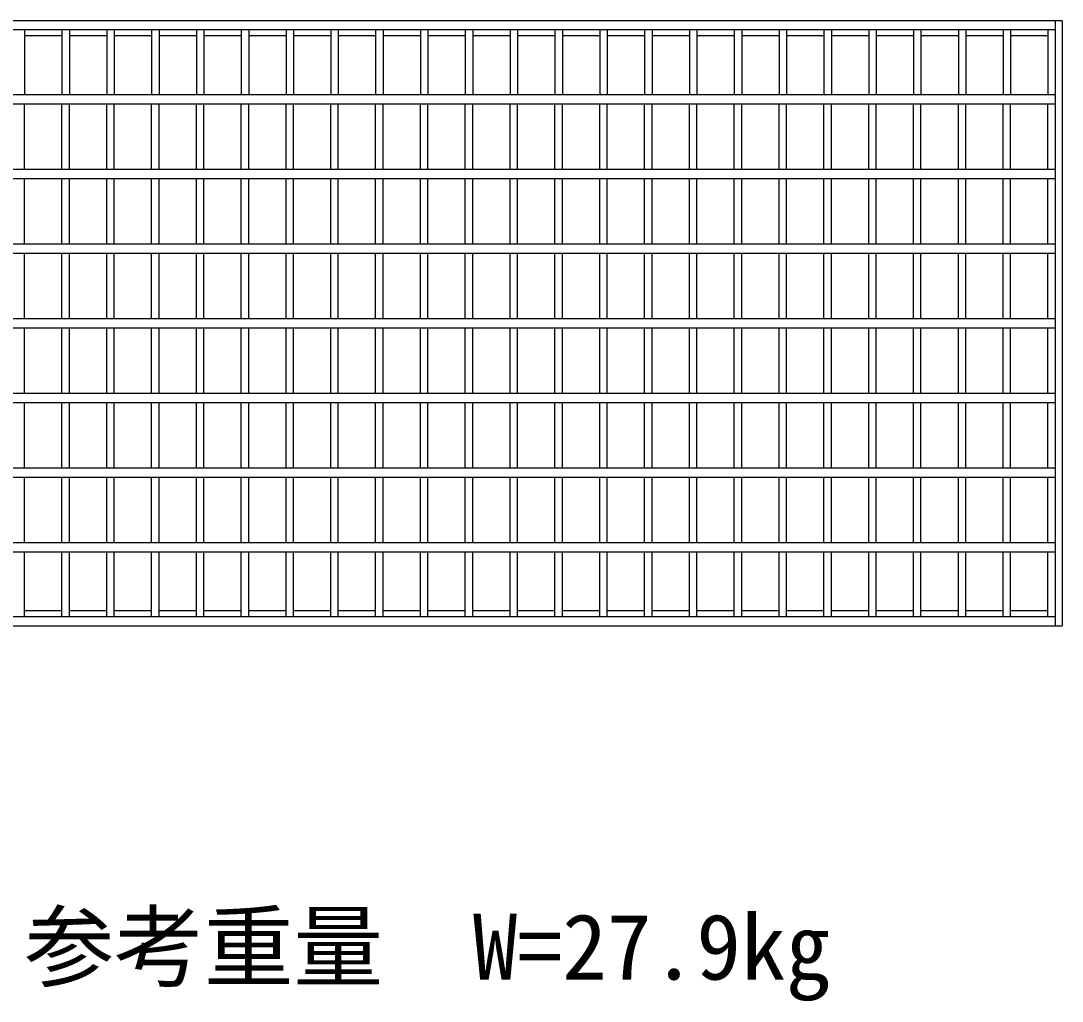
# Model space of a CAD drawing. Units: millimetres, scale not verified. Extents: x -16800 to 16800, y -5940 to 5940.
# Drawn here: x -2214 to -1517, y 1991 to 2647 of the extents above; entities that cross this region are included whole.
import ezdxf
from ezdxf.enums import TextEntityAlignment as Align

# ---------------------------------------------------------------- set-up
doc = ezdxf.new("R2010")
doc.units = ezdxf.units.MM
doc.header["$LTSCALE"] = 20
doc.layers.add('0-0_DIM', color=7, linetype='Continuous', lineweight=25)
doc.layers.add('0-2_HATCH', color=6, linetype='Continuous', lineweight=25)
doc.styles.add('ＭＳ ゴシック', font='')
doc.styles.get('ＭＳ ゴシック').set_extended_font_data('MS Gothic')

msp = doc.modelspace()

# ---------------------------------------------------------------- linework, layer by layer
at = {"layer": '0-2_HATCH'}
for p, q in [((-1521.11, 2242.34), (-1521.11, 2647.34)), ((-1516.61, 2647.34), (-1516.61, 2242.34)), ((-1521.11, 2641.34), (-2516.11, 2641.34)), ((-2211.11, 2641.34), (-2211.11, 2597.84)), ((-2186.11, 2637.34), (-2211.11, 2637.34)), ((-2186.11, 2641.34), (-2186.11, 2597.84)), ((-2181.11, 2641.34), (-2181.11, 2597.84)), ((-2156.11, 2637.34), (-2181.11, 2637.34)), ((-2156.11, 2641.34), (-2156.11, 2597.84)), ((-2151.11, 2641.34), (-2151.11, 2597.84)), ((-2126.11, 2637.34), (-2151.11, 2637.34)), ((-2126.11, 2641.34), (-2126.11, 2597.84)), ((-2121.11, 2641.34), (-2121.11, 2597.84)), ((-2096.11, 2637.34), (-2121.11, 2637.34)), ((-2096.11, 2641.34), (-2096.11, 2597.84)), ((-2091.11, 2641.34), (-2091.11, 2597.84)), ((-2066.11, 2637.34), (-2091.11, 2637.34)), ((-2066.11, 2641.34), (-2066.11, 2597.84)), ((-2061.11, 2641.34), (-2061.11, 2597.84)), ((-2036.11, 2637.34), (-2061.11, 2637.34)), ((-2036.11, 2641.34), (-2036.11, 2597.84)), ((-2031.11, 2641.34), (-2031.11, 2597.84)), ((-2006.11, 2637.34), (-2031.11, 2637.34)), ((-2006.11, 2641.34), (-2006.11, 2597.84)), ((-2001.11, 2641.34), (-2001.11, 2597.84)), ((-1976.11, 2637.34), (-2001.11, 2637.34)), ((-1976.11, 2641.34), (-1976.11, 2597.84)), ((-1971.11, 2641.34), (-1971.11, 2597.84)), ((-1946.11, 2637.34), (-1971.11, 2637.34)), ((-1946.11, 2641.34), (-1946.11, 2597.84)), ((-1941.11, 2641.34), (-1941.11, 2597.84)), ((-1916.11, 2637.34), (-1941.11, 2637.34)), ((-1916.11, 2641.34), (-1916.11, 2597.84)), ((-1911.11, 2641.34), (-1911.11, 2597.84)), ((-1886.11, 2637.34), (-1911.11, 2637.34)), ((-1886.11, 2641.34), (-1886.11, 2597.84)), ((-1881.11, 2641.34), (-1881.11, 2597.84)), ((-1856.11, 2637.34), (-1881.11, 2637.34)), ((-1856.11, 2641.34), (-1856.11, 2597.84)), ((-1851.11, 2641.34), (-1851.11, 2597.84)), ((-1826.11, 2637.34), (-1851.11, 2637.34)), ((-1826.11, 2641.34), (-1826.11, 2597.84)), ((-1821.11, 2641.34), (-1821.11, 2597.84)), ((-1796.11, 2637.34), (-1821.11, 2637.34)), ((-1796.11, 2641.34), (-1796.11, 2597.84)), ((-1791.11, 2641.34), (-1791.11, 2597.84)), ((-1766.11, 2637.34), (-1791.11, 2637.34)), ((-1766.11, 2641.34), (-1766.11, 2597.84)), ((-1761.11, 2641.34), (-1761.11, 2597.84)), ((-1736.11, 2637.34), (-1761.11, 2637.34)), ((-1736.11, 2641.34), (-1736.11, 2597.84)), ((-1731.11, 2641.34), (-1731.11, 2597.84)), ((-1706.11, 2637.34), (-1731.11, 2637.34)), ((-1706.11, 2641.34), (-1706.11, 2597.84)), ((-1701.11, 2641.34), (-1701.11, 2597.84)), ((-1676.11, 2637.34), (-1701.11, 2637.34)), ((-1676.11, 2641.34), (-1676.11, 2597.84)), ((-1671.11, 2641.34), (-1671.11, 2597.84)), ((-1646.11, 2637.34), (-1671.11, 2637.34)), ((-1646.11, 2641.34), (-1646.11, 2597.84)), ((-1641.11, 2641.34), (-1641.11, 2597.84)), ((-1616.11, 2637.34), (-1641.11, 2637.34)), ((-1616.11, 2641.34), (-1616.11, 2597.84)), ((-1611.11, 2641.34), (-1611.11, 2597.84)), ((-1586.11, 2637.34), (-1611.11, 2637.34)), ((-1586.11, 2641.34), (-1586.11, 2597.84)), ((-1581.11, 2641.34), (-1581.11, 2597.84)), ((-1556.11, 2637.34), (-1581.11, 2637.34)), ((-1556.11, 2641.34), (-1556.11, 2597.84)), ((-1551.11, 2641.34), (-1551.11, 2597.84)), ((-1526.11, 2637.34), (-1551.11, 2637.34)), ((-1526.11, 2641.34), (-1526.11, 2597.84)), ((-1521.11, 2597.84), (-2516.11, 2597.84)), ((-2516.11, 2591.84), (-1521.11, 2591.84)), ((-2211.11, 2547.84), (-2211.11, 2591.84)), ((-2186.11, 2547.84), (-2186.11, 2591.84)), ((-2181.11, 2547.84), (-2181.11, 2591.84)), ((-2156.11, 2547.84), (-2156.11, 2591.84)), ((-2151.11, 2547.84), (-2151.11, 2591.84)), ((-2126.11, 2547.84), (-2126.11, 2591.84)), ((-2121.11, 2547.84), (-2121.11, 2591.84)), ((-2096.11, 2547.84), (-2096.11, 2591.84)), ((-2091.11, 2547.84), (-2091.11, 2591.84)), ((-2066.11, 2547.84), (-2066.11, 2591.84)), ((-2061.11, 2547.84), (-2061.11, 2591.84)), ((-2036.11, 2547.84), (-2036.11, 2591.84)), ((-2031.11, 2547.84), (-2031.11, 2591.84)), ((-2006.11, 2547.84), (-2006.11, 2591.84)), ((-2001.11, 2547.84), (-2001.11, 2591.84)), ((-1976.11, 2547.84), (-1976.11, 2591.84)), ((-1971.11, 2547.84), (-1971.11, 2591.84)), ((-1946.11, 2547.84), (-1946.11, 2591.84)), ((-1941.11, 2547.84), (-1941.11, 2591.84)), ((-1916.11, 2547.84), (-1916.11, 2591.84)), ((-1911.11, 2547.84), (-1911.11, 2591.84)), ((-1886.11, 2547.84), (-1886.11, 2591.84)), ((-1881.11, 2547.84), (-1881.11, 2591.84)), ((-1856.11, 2547.84), (-1856.11, 2591.84)), ((-1851.11, 2547.84), (-1851.11, 2591.84)), ((-1826.11, 2547.84), (-1826.11, 2591.84)), ((-1821.11, 2547.84), (-1821.11, 2591.84)), ((-1796.11, 2547.84), (-1796.11, 2591.84)), ((-1791.11, 2547.84), (-1791.11, 2591.84)), ((-1766.11, 2547.84), (-1766.11, 2591.84)), ((-1761.11, 2547.84), (-1761.11, 2591.84)), ((-1736.11, 2547.84), (-1736.11, 2591.84)), ((-1731.11, 2547.84), (-1731.11, 2591.84)), ((-1706.11, 2547.84), (-1706.11, 2591.84)), ((-1701.11, 2547.84), (-1701.11, 2591.84)), ((-1676.11, 2547.84), (-1676.11, 2591.84)), ((-1671.11, 2547.84), (-1671.11, 2591.84)), ((-1646.11, 2547.84), (-1646.11, 2591.84)), ((-1641.11, 2547.84), (-1641.11, 2591.84)), ((-1616.11, 2547.84), (-1616.11, 2591.84)), ((-1611.11, 2547.84), (-1611.11, 2591.84)), ((-1586.11, 2547.84), (-1586.11, 2591.84)), ((-1581.11, 2547.84), (-1581.11, 2591.84)), ((-1556.11, 2547.84), (-1556.11, 2591.84)), ((-1551.11, 2547.84), (-1551.11, 2591.84)), ((-1526.11, 2547.84), (-1526.11, 2591.84)), ((-1521.11, 2547.84), (-2516.11, 2547.84)), ((-2516.11, 2541.84), (-1521.11, 2541.84)), ((-2211.11, 2497.84), (-2211.11, 2541.84)), ((-2186.11, 2497.84), (-2186.11, 2541.84)), ((-2181.11, 2497.84), (-2181.11, 2541.84)), ((-2156.11, 2497.84), (-2156.11, 2541.84)), ((-2151.11, 2497.84), (-2151.11, 2541.84)), ((-2126.11, 2497.84), (-2126.11, 2541.84)), ((-2121.11, 2497.84), (-2121.11, 2541.84)), ((-2096.11, 2497.84), (-2096.11, 2541.84)), ((-2091.11, 2497.84), (-2091.11, 2541.84)), ((-2066.11, 2497.84), (-2066.11, 2541.84)), ((-2061.11, 2497.84), (-2061.11, 2541.84)), ((-2036.11, 2497.84), (-2036.11, 2541.84)), ((-2031.11, 2497.84), (-2031.11, 2541.84)), ((-2006.11, 2497.84), (-2006.11, 2541.84)), ((-2001.11, 2497.84), (-2001.11, 2541.84)), ((-1976.11, 2497.84), (-1976.11, 2541.84)), ((-1971.11, 2497.84), (-1971.11, 2541.84)), ((-1946.11, 2497.84), (-1946.11, 2541.84)), ((-1941.11, 2497.84), (-1941.11, 2541.84)), ((-1916.11, 2497.84), (-1916.11, 2541.84)), ((-1911.11, 2497.84), (-1911.11, 2541.84)), ((-1886.11, 2497.84), (-1886.11, 2541.84)), ((-1881.11, 2497.84), (-1881.11, 2541.84)), ((-1856.11, 2497.84), (-1856.11, 2541.84)), ((-1851.11, 2497.84), (-1851.11, 2541.84)), ((-1826.11, 2497.84), (-1826.11, 2541.84)), ((-1821.11, 2497.84), (-1821.11, 2541.84)), ((-1796.11, 2497.84), (-1796.11, 2541.84)), ((-1791.11, 2497.84), (-1791.11, 2541.84)), ((-1766.11, 2497.84), (-1766.11, 2541.84)), ((-1761.11, 2497.84), (-1761.11, 2541.84)), ((-1736.11, 2497.84), (-1736.11, 2541.84)), ((-1731.11, 2497.84), (-1731.11, 2541.84)), ((-1706.11, 2497.84), (-1706.11, 2541.84)), ((-1701.11, 2497.84), (-1701.11, 2541.84)), ((-1676.11, 2497.84), (-1676.11, 2541.84)), ((-1671.11, 2497.84), (-1671.11, 2541.84)), ((-1646.11, 2497.84), (-1646.11, 2541.84)), ((-1641.11, 2497.84), (-1641.11, 2541.84)), ((-1616.11, 2497.84), (-1616.11, 2541.84)), ((-1611.11, 2497.84), (-1611.11, 2541.84)), ((-1586.11, 2497.84), (-1586.11, 2541.84)), ((-1581.11, 2497.84), (-1581.11, 2541.84)), ((-1556.11, 2497.84), (-1556.11, 2541.84)), ((-1551.11, 2497.84), (-1551.11, 2541.84)), ((-1526.11, 2497.84), (-1526.11, 2541.84)), ((-1521.11, 2497.84), (-2516.11, 2497.84)), ((-2516.11, 2491.84), (-1521.11, 2491.84)), ((-2211.11, 2447.84), (-2211.11, 2491.84)), ((-2186.11, 2447.84), (-2186.11, 2491.84)), ((-2181.11, 2447.84), (-2181.11, 2491.84)), ((-2156.11, 2447.84), (-2156.11, 2491.84)), ((-2151.11, 2447.84), (-2151.11, 2491.84)), ((-2126.11, 2447.84), (-2126.11, 2491.84)), ((-2121.11, 2447.84), (-2121.11, 2491.84)), ((-2096.11, 2447.84), (-2096.11, 2491.84)), ((-2091.11, 2447.84), (-2091.11, 2491.84)), ((-2066.11, 2447.84), (-2066.11, 2491.84)), ((-2061.11, 2447.84), (-2061.11, 2491.84)), ((-2036.11, 2447.84), (-2036.11, 2491.84)), ((-2031.11, 2447.84), (-2031.11, 2491.84)), ((-2006.11, 2447.84), (-2006.11, 2491.84)), ((-2001.11, 2447.84), (-2001.11, 2491.84)), ((-1976.11, 2447.84), (-1976.11, 2491.84)), ((-1971.11, 2447.84), (-1971.11, 2491.84)), ((-1946.11, 2447.84), (-1946.11, 2491.84)), ((-1941.11, 2447.84), (-1941.11, 2491.84)), ((-1916.11, 2447.84), (-1916.11, 2491.84)), ((-1911.11, 2447.84), (-1911.11, 2491.84)), ((-1886.11, 2447.84), (-1886.11, 2491.84)), ((-1881.11, 2447.84), (-1881.11, 2491.84)), ((-1856.11, 2447.84), (-1856.11, 2491.84)), ((-1851.11, 2447.84), (-1851.11, 2491.84)), ((-1826.11, 2447.84), (-1826.11, 2491.84)), ((-1821.11, 2447.84), (-1821.11, 2491.84)), ((-1796.11, 2447.84), (-1796.11, 2491.84)), ((-1791.11, 2447.84), (-1791.11, 2491.84)), ((-1766.11, 2447.84), (-1766.11, 2491.84)), ((-1761.11, 2447.84), (-1761.11, 2491.84)), ((-1736.11, 2447.84), (-1736.11, 2491.84)), ((-1731.11, 2447.84), (-1731.11, 2491.84)), ((-1706.11, 2447.84), (-1706.11, 2491.84)), ((-1701.11, 2447.84), (-1701.11, 2491.84)), ((-1676.11, 2447.84), (-1676.11, 2491.84)), ((-1671.11, 2447.84), (-1671.11, 2491.84)), ((-1646.11, 2447.84), (-1646.11, 2491.84)), ((-1641.11, 2447.84), (-1641.11, 2491.84)), ((-1616.11, 2447.84), (-1616.11, 2491.84)), ((-1611.11, 2447.84), (-1611.11, 2491.84)), ((-1586.11, 2447.84), (-1586.11, 2491.84)), ((-1581.11, 2447.84), (-1581.11, 2491.84)), ((-1556.11, 2447.84), (-1556.11, 2491.84)), ((-1551.11, 2447.84), (-1551.11, 2491.84)), ((-1526.11, 2447.84), (-1526.11, 2491.84)), ((-1521.11, 2447.84), (-2516.11, 2447.84)), ((-2516.11, 2441.84), (-1521.11, 2441.84)), ((-2211.11, 2397.84), (-2211.11, 2441.84)), ((-2186.11, 2397.84), (-2186.11, 2441.84)), ((-2181.11, 2397.84), (-2181.11, 2441.84)), ((-2156.11, 2397.84), (-2156.11, 2441.84)), ((-2151.11, 2397.84), (-2151.11, 2441.84)), ((-2126.11, 2397.84), (-2126.11, 2441.84)), ((-2121.11, 2397.84), (-2121.11, 2441.84)), ((-2096.11, 2397.84), (-2096.11, 2441.84)), ((-2091.11, 2397.84), (-2091.11, 2441.84)), ((-2066.11, 2397.84), (-2066.11, 2441.84)), ((-2061.11, 2397.84), (-2061.11, 2441.84)), ((-2036.11, 2397.84), (-2036.11, 2441.84)), ((-2031.11, 2397.84), (-2031.11, 2441.84)), ((-2006.11, 2397.84), (-2006.11, 2441.84)), ((-2001.11, 2397.84), (-2001.11, 2441.84)), ((-1976.11, 2397.84), (-1976.11, 2441.84)), ((-1971.11, 2397.84), (-1971.11, 2441.84)), ((-1946.11, 2397.84), (-1946.11, 2441.84)), ((-1941.11, 2397.84), (-1941.11, 2441.84)), ((-1916.11, 2397.84), (-1916.11, 2441.84)), ((-1911.11, 2397.84), (-1911.11, 2441.84)), ((-1886.11, 2397.84), (-1886.11, 2441.84)), ((-1881.11, 2397.84), (-1881.11, 2441.84)), ((-1856.11, 2397.84), (-1856.11, 2441.84)), ((-1851.11, 2397.84), (-1851.11, 2441.84)), ((-1826.11, 2397.84), (-1826.11, 2441.84)), ((-1821.11, 2397.84), (-1821.11, 2441.84)), ((-1796.11, 2397.84), (-1796.11, 2441.84)), ((-1791.11, 2397.84), (-1791.11, 2441.84)), ((-1766.11, 2397.84), (-1766.11, 2441.84)), ((-1761.11, 2397.84), (-1761.11, 2441.84)), ((-1736.11, 2397.84), (-1736.11, 2441.84)), ((-1731.11, 2397.84), (-1731.11, 2441.84)), ((-1706.11, 2397.84), (-1706.11, 2441.84)), ((-1701.11, 2397.84), (-1701.11, 2441.84)), ((-1676.11, 2397.84), (-1676.11, 2441.84)), ((-1671.11, 2397.84), (-1671.11, 2441.84)), ((-1646.11, 2397.84), (-1646.11, 2441.84)), ((-1641.11, 2397.84), (-1641.11, 2441.84)), ((-1616.11, 2397.84), (-1616.11, 2441.84)), ((-1611.11, 2397.84), (-1611.11, 2441.84)), ((-1586.11, 2397.84), (-1586.11, 2441.84)), ((-1581.11, 2397.84), (-1581.11, 2441.84)), ((-1556.11, 2397.84), (-1556.11, 2441.84)), ((-1551.11, 2397.84), (-1551.11, 2441.84)), ((-1526.11, 2397.84), (-1526.11, 2441.84)), ((-1521.11, 2397.84), (-2516.11, 2397.84)), ((-2516.11, 2391.84), (-1521.11, 2391.84)), ((-2211.11, 2347.84), (-2211.11, 2391.84)), ((-2186.11, 2347.84), (-2186.11, 2391.84)), ((-2181.11, 2347.84), (-2181.11, 2391.84)), ((-2156.11, 2347.84), (-2156.11, 2391.84)), ((-2151.11, 2347.84), (-2151.11, 2391.84)), ((-2126.11, 2347.84), (-2126.11, 2391.84)), ((-2121.11, 2347.84), (-2121.11, 2391.84)), ((-2096.11, 2347.84), (-2096.11, 2391.84)), ((-2091.11, 2347.84), (-2091.11, 2391.84)), ((-2066.11, 2347.84), (-2066.11, 2391.84)), ((-2061.11, 2347.84), (-2061.11, 2391.84)), ((-2036.11, 2347.84), (-2036.11, 2391.84)), ((-2031.11, 2347.84), (-2031.11, 2391.84)), ((-2006.11, 2347.84), (-2006.11, 2391.84)), ((-2001.11, 2347.84), (-2001.11, 2391.84)), ((-1976.11, 2347.84), (-1976.11, 2391.84)), ((-1971.11, 2347.84), (-1971.11, 2391.84)), ((-1946.11, 2347.84), (-1946.11, 2391.84)), ((-1941.11, 2347.84), (-1941.11, 2391.84)), ((-1916.11, 2347.84), (-1916.11, 2391.84)), ((-1911.11, 2347.84), (-1911.11, 2391.84)), ((-1886.11, 2347.84), (-1886.11, 2391.84)), ((-1881.11, 2347.84), (-1881.11, 2391.84)), ((-1856.11, 2347.84), (-1856.11, 2391.84)), ((-1851.11, 2347.84), (-1851.11, 2391.84)), ((-1826.11, 2347.84), (-1826.11, 2391.84)), ((-1821.11, 2347.84), (-1821.11, 2391.84)), ((-1796.11, 2347.84), (-1796.11, 2391.84)), ((-1791.11, 2347.84), (-1791.11, 2391.84)), ((-1766.11, 2347.84), (-1766.11, 2391.84)), ((-1761.11, 2347.84), (-1761.11, 2391.84)), ((-1736.11, 2347.84), (-1736.11, 2391.84)), ((-1731.11, 2347.84), (-1731.11, 2391.84)), ((-1706.11, 2347.84), (-1706.11, 2391.84)), ((-1701.11, 2347.84), (-1701.11, 2391.84)), ((-1676.11, 2347.84), (-1676.11, 2391.84)), ((-1671.11, 2347.84), (-1671.11, 2391.84)), ((-1646.11, 2347.84), (-1646.11, 2391.84)), ((-1641.11, 2347.84), (-1641.11, 2391.84)), ((-1616.11, 2347.84), (-1616.11, 2391.84)), ((-1611.11, 2347.84), (-1611.11, 2391.84)), ((-1586.11, 2347.84), (-1586.11, 2391.84)), ((-1581.11, 2347.84), (-1581.11, 2391.84)), ((-1556.11, 2347.84), (-1556.11, 2391.84)), ((-1551.11, 2347.84), (-1551.11, 2391.84)), ((-1526.11, 2347.84), (-1526.11, 2391.84)), ((-1521.11, 2347.84), (-2516.11, 2347.84)), ((-2516.11, 2341.84), (-1521.11, 2341.84)), ((-2211.11, 2297.84), (-2211.11, 2341.84)), ((-2186.11, 2297.84), (-2186.11, 2341.84)), ((-2181.11, 2297.84), (-2181.11, 2341.84)), ((-2156.11, 2297.84), (-2156.11, 2341.84)), ((-2151.11, 2297.84), (-2151.11, 2341.84)), ((-2126.11, 2297.84), (-2126.11, 2341.84)), ((-2121.11, 2297.84), (-2121.11, 2341.84)), ((-2096.11, 2297.84), (-2096.11, 2341.84)), ((-2091.11, 2297.84), (-2091.11, 2341.84)), ((-2066.11, 2297.84), (-2066.11, 2341.84)), ((-2061.11, 2297.84), (-2061.11, 2341.84)), ((-2036.11, 2297.84), (-2036.11, 2341.84)), ((-2031.11, 2297.84), (-2031.11, 2341.84)), ((-2006.11, 2297.84), (-2006.11, 2341.84)), ((-2001.11, 2297.84), (-2001.11, 2341.84)), ((-1976.11, 2297.84), (-1976.11, 2341.84)), ((-1971.11, 2297.84), (-1971.11, 2341.84)), ((-1946.11, 2297.84), (-1946.11, 2341.84)), ((-1941.11, 2297.84), (-1941.11, 2341.84)), ((-1916.11, 2297.84), (-1916.11, 2341.84)), ((-1911.11, 2297.84), (-1911.11, 2341.84)), ((-1886.11, 2297.84), (-1886.11, 2341.84)), ((-1881.11, 2297.84), (-1881.11, 2341.84)), ((-1856.11, 2297.84), (-1856.11, 2341.84)), ((-1851.11, 2297.84), (-1851.11, 2341.84)), ((-1826.11, 2297.84), (-1826.11, 2341.84)), ((-1821.11, 2297.84), (-1821.11, 2341.84)), ((-1796.11, 2297.84), (-1796.11, 2341.84)), ((-1791.11, 2297.84), (-1791.11, 2341.84)), ((-1766.11, 2297.84), (-1766.11, 2341.84)), ((-1761.11, 2297.84), (-1761.11, 2341.84)), ((-1736.11, 2297.84), (-1736.11, 2341.84)), ((-1731.11, 2297.84), (-1731.11, 2341.84)), ((-1706.11, 2297.84), (-1706.11, 2341.84)), ((-1701.11, 2297.84), (-1701.11, 2341.84)), ((-1676.11, 2297.84), (-1676.11, 2341.84)), ((-1671.11, 2297.84), (-1671.11, 2341.84)), ((-1646.11, 2297.84), (-1646.11, 2341.84)), ((-1641.11, 2297.84), (-1641.11, 2341.84)), ((-1616.11, 2297.84), (-1616.11, 2341.84)), ((-1611.11, 2297.84), (-1611.11, 2341.84)), ((-1586.11, 2297.84), (-1586.11, 2341.84)), ((-1581.11, 2297.84), (-1581.11, 2341.84)), ((-1556.11, 2297.84), (-1556.11, 2341.84)), ((-1551.11, 2297.84), (-1551.11, 2341.84)), ((-1526.11, 2297.84), (-1526.11, 2341.84)), ((-1521.11, 2297.84), (-2516.11, 2297.84)), ((-2516.11, 2291.84), (-1521.11, 2291.84)), ((-2211.11, 2248.34), (-2211.11, 2291.84)), ((-2186.11, 2248.34), (-2186.11, 2291.84)), ((-2181.11, 2248.34), (-2181.11, 2291.84)), ((-2156.11, 2248.34), (-2156.11, 2291.84)), ((-2151.11, 2248.34), (-2151.11, 2291.84)), ((-2126.11, 2248.34), (-2126.11, 2291.84)), ((-2121.11, 2248.34), (-2121.11, 2291.84)), ((-2096.11, 2248.34), (-2096.11, 2291.84)), ((-2091.11, 2248.34), (-2091.11, 2291.84)), ((-2066.11, 2248.34), (-2066.11, 2291.84)), ((-2061.11, 2248.34), (-2061.11, 2291.84)), ((-2036.11, 2248.34), (-2036.11, 2291.84)), ((-2031.11, 2248.34), (-2031.11, 2291.84)), ((-2006.11, 2248.34), (-2006.11, 2291.84)), ((-2001.11, 2248.34), (-2001.11, 2291.84)), ((-1976.11, 2248.34), (-1976.11, 2291.84)), ((-1971.11, 2248.34), (-1971.11, 2291.84)), ((-1946.11, 2248.34), (-1946.11, 2291.84)), ((-1941.11, 2248.34), (-1941.11, 2291.84)), ((-1916.11, 2248.34), (-1916.11, 2291.84)), ((-1911.11, 2248.34), (-1911.11, 2291.84)), ((-1886.11, 2248.34), (-1886.11, 2291.84)), ((-1881.11, 2248.34), (-1881.11, 2291.84)), ((-1856.11, 2248.34), (-1856.11, 2291.84)), ((-1851.11, 2248.34), (-1851.11, 2291.84)), ((-1826.11, 2248.34), (-1826.11, 2291.84)), ((-1821.11, 2248.34), (-1821.11, 2291.84)), ((-1796.11, 2248.34), (-1796.11, 2291.84)), ((-1791.11, 2248.34), (-1791.11, 2291.84)), ((-1766.11, 2248.34), (-1766.11, 2291.84)), ((-1761.11, 2248.34), (-1761.11, 2291.84)), ((-1736.11, 2248.34), (-1736.11, 2291.84)), ((-1731.11, 2248.34), (-1731.11, 2291.84)), ((-1706.11, 2248.34), (-1706.11, 2291.84)), ((-1701.11, 2248.34), (-1701.11, 2291.84)), ((-1676.11, 2248.34), (-1676.11, 2291.84)), ((-1671.11, 2248.34), (-1671.11, 2291.84)), ((-1646.11, 2248.34), (-1646.11, 2291.84)), ((-1641.11, 2248.34), (-1641.11, 2291.84)), ((-1616.11, 2248.34), (-1616.11, 2291.84)), ((-1611.11, 2248.34), (-1611.11, 2291.84)), ((-1586.11, 2248.34), (-1586.11, 2291.84)), ((-1581.11, 2248.34), (-1581.11, 2291.84)), ((-1556.11, 2248.34), (-1556.11, 2291.84)), ((-1551.11, 2248.34), (-1551.11, 2291.84)), ((-1526.11, 2248.34), (-1526.11, 2291.84)), ((-2186.11, 2252.34), (-2211.11, 2252.34)), ((-2156.11, 2252.34), (-2181.11, 2252.34)), ((-2126.11, 2252.34), (-2151.11, 2252.34)), ((-2096.11, 2252.34), (-2121.11, 2252.34)), ((-2066.11, 2252.34), (-2091.11, 2252.34)), ((-2036.11, 2252.34), (-2061.11, 2252.34)), ((-2006.11, 2252.34), (-2031.11, 2252.34)), ((-1976.11, 2252.34), (-2001.11, 2252.34)), ((-1946.11, 2252.34), (-1971.11, 2252.34)), ((-1916.11, 2252.34), (-1941.11, 2252.34)), ((-1886.11, 2252.34), (-1911.11, 2252.34)), ((-1856.11, 2252.34), (-1881.11, 2252.34)), ((-1826.11, 2252.34), (-1851.11, 2252.34)), ((-1796.11, 2252.34), (-1821.11, 2252.34)), ((-1766.11, 2252.34), (-1791.11, 2252.34)), ((-1736.11, 2252.34), (-1761.11, 2252.34)), ((-1706.11, 2252.34), (-1731.11, 2252.34)), ((-1676.11, 2252.34), (-1701.11, 2252.34)), ((-1646.11, 2252.34), (-1671.11, 2252.34)), ((-1616.11, 2252.34), (-1641.11, 2252.34)), ((-1586.11, 2252.34), (-1611.11, 2252.34)), ((-1556.11, 2252.34), (-1581.11, 2252.34)), ((-1526.11, 2252.34), (-1551.11, 2252.34)), ((-1521.11, 2248.34), (-2516.11, 2248.34))]:
    msp.add_line(p, q, dxfattribs=at)
msp.add_lwpolyline([(-1516.61, 2647.34), (-2520.61, 2647.34), (-2520.61, 2242.34), (-1516.61, 2242.34)], dxfattribs=at)

# ---------------------------------------------------------------- texts
at = {"layer": '0-0_DIM', "style": 'ＭＳ ゴシック'}
msp.add_text('参考重量\u3000W=27.9kg', height=43.99, dxfattribs=at).set_placement((-2211.12, 1992.34), align=Align.BOTTOM_LEFT)

doc.saveas('drawing.dxf')
